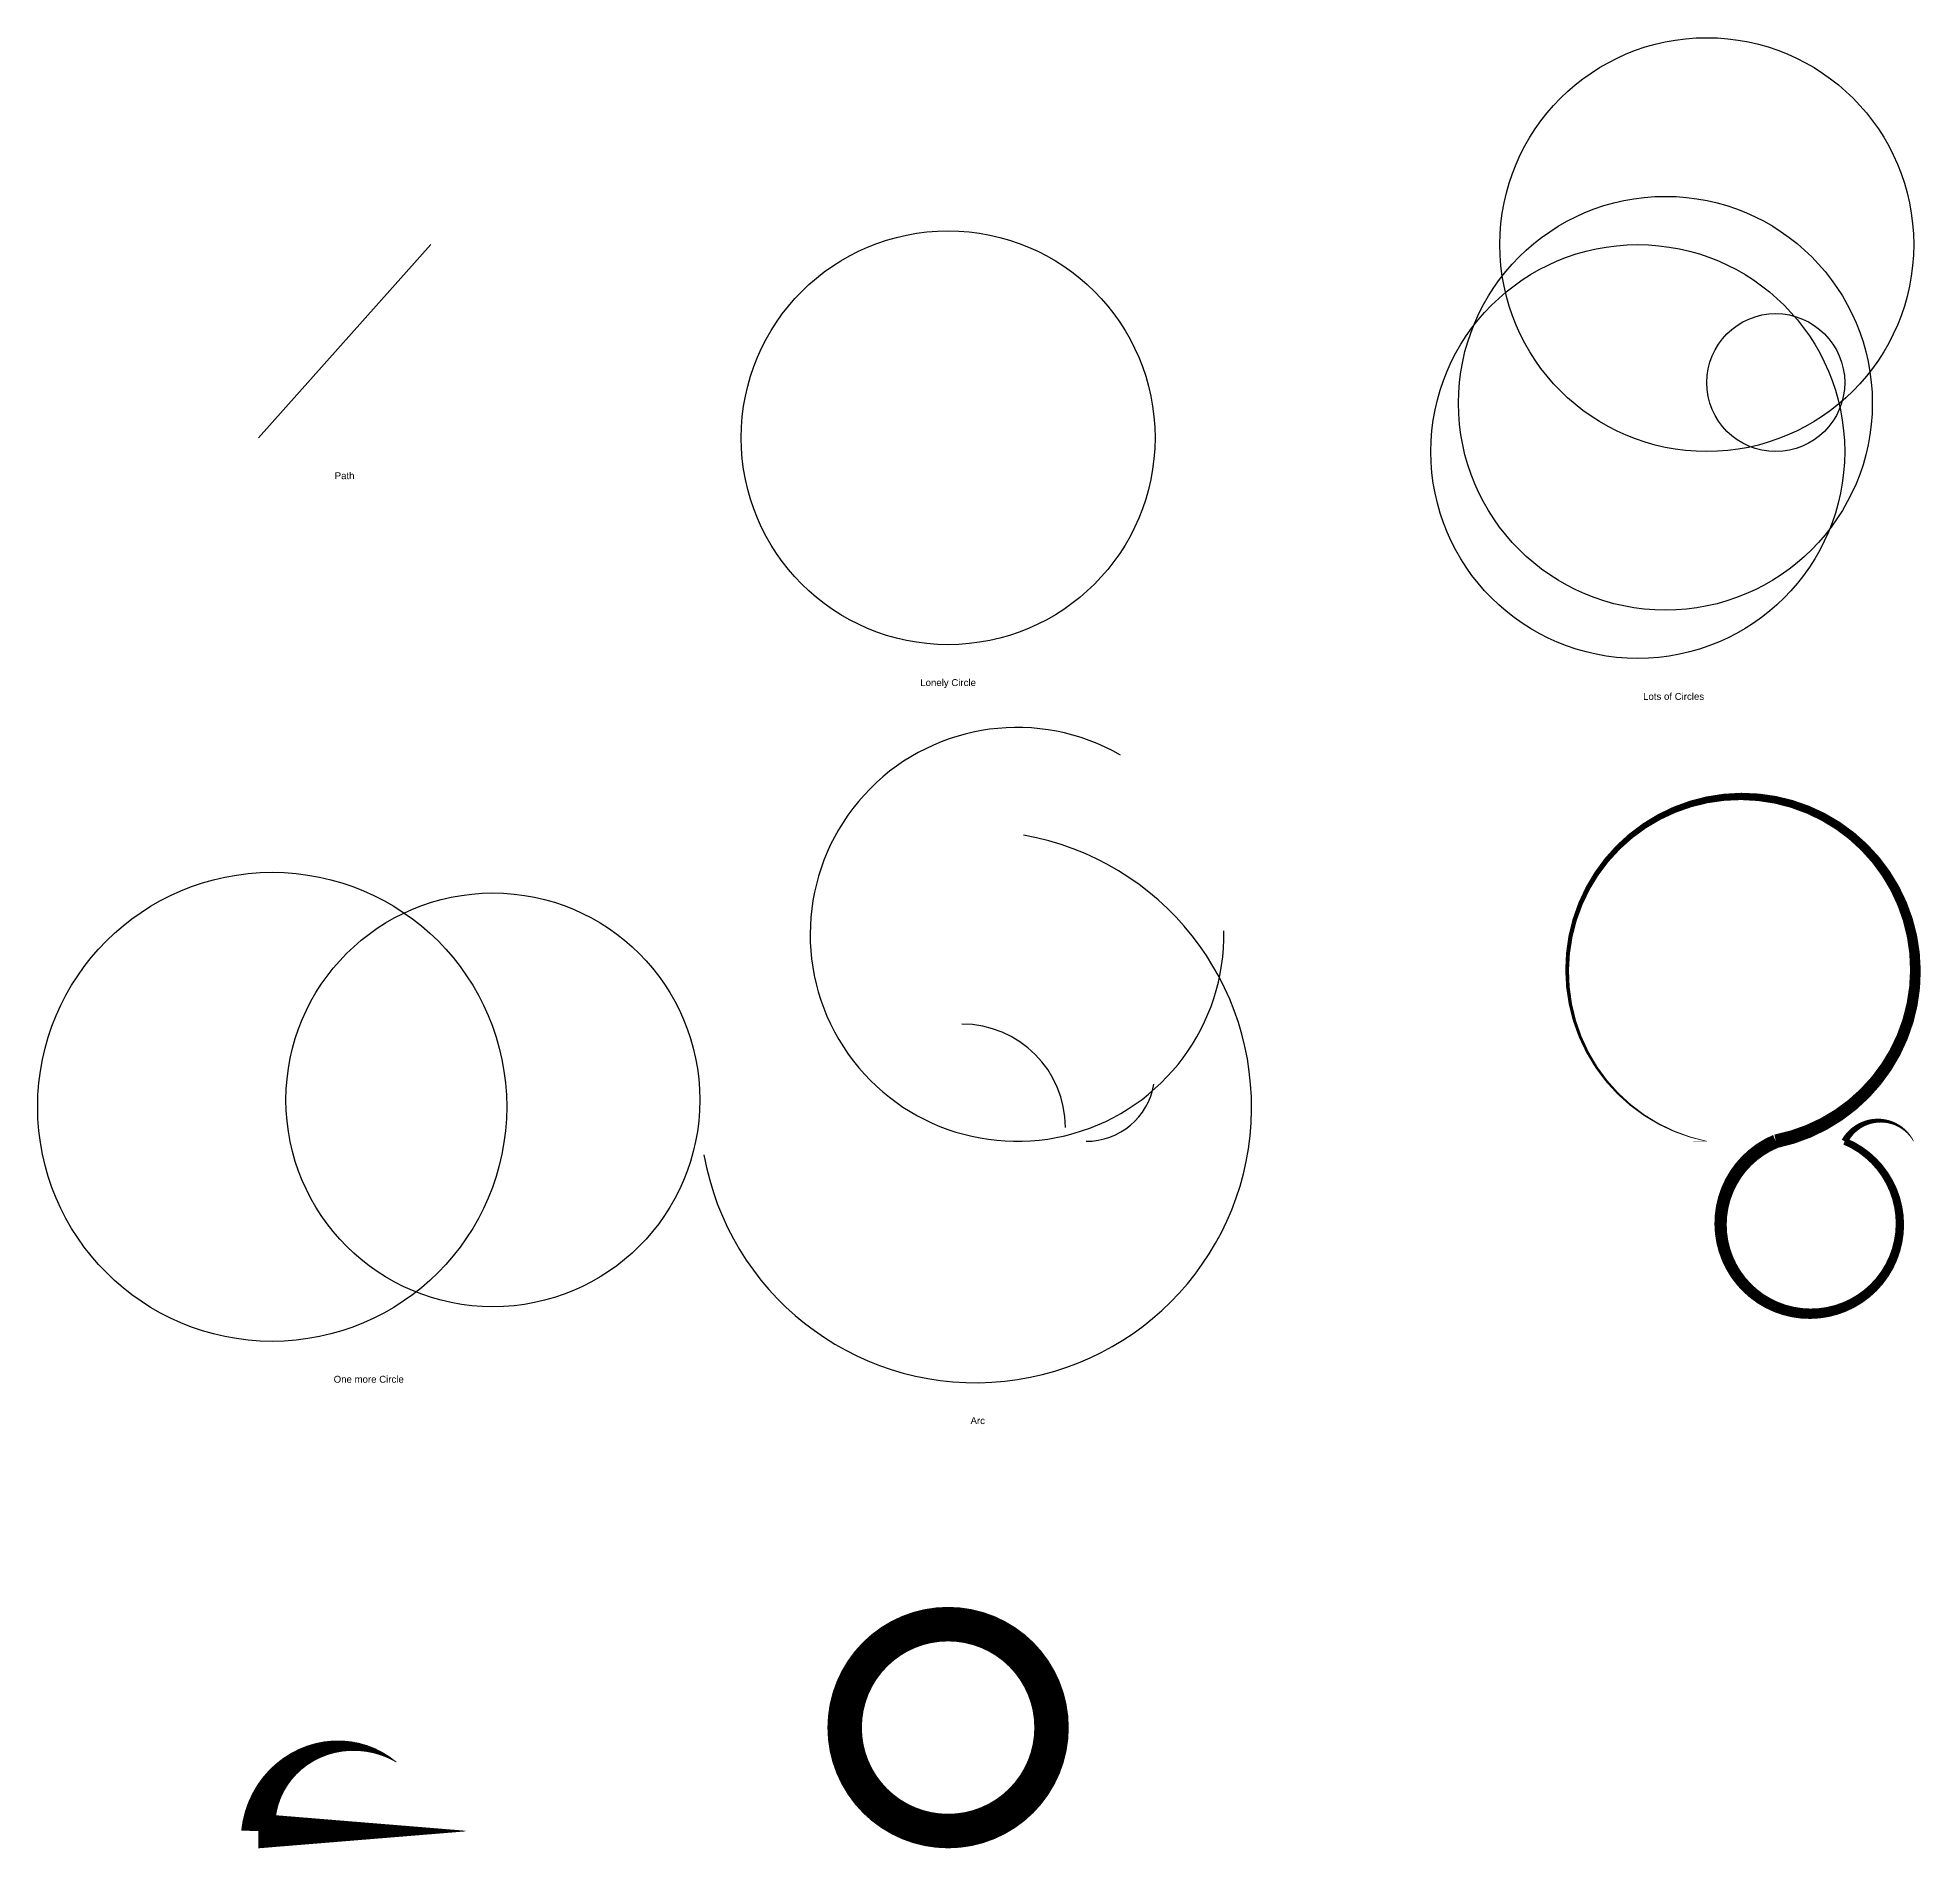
# Model space of a CAD drawing. Header units: millimetres. Extents: x 68 to 341, y -102 to 160.
import ezdxf
from ezdxf.enums import TextEntityAlignment as Align

# ---------------------------------------------------------------- set-up
doc = ezdxf.new("R2010")
doc.units = ezdxf.units.MM
for name, color, linetype in [('1', 1, 'CONTINUOUS'), ('2', 2, 'CONTINUOUS'), ('3', 3, 'CONTINUOUS'), ('4', 4, 'CONTINUOUS'), ('5', 5, 'CONTINUOUS'), ('6', 6, 'CONTINUOUS')]:
    doc.layers.add(name, color=color, linetype=linetype)
doc.styles.get("Standard").update_dxf_attribs({"font": 'arial.ttf'})

msp = doc.modelspace()

# ---------------------------------------------------------------- linework, layer by layer
msp.add_line((100, 102), (125, 130))
msp.add_circle((200, 102), 30)
at = {"layer": '1'}
for centre, radius in [((310, 130), 30), ((304, 107), 30), ((300, 100), 30), ((320, 110), 10)]:
    msp.add_circle(centre, radius, dxfattribs=at)
at = {"layer": '2'}
for centre, radius in [((102, 5), 34), ((134, 6), 30)]:
    msp.add_circle(centre, radius, dxfattribs=at)
at = {"layer": '3'}
for centre, radius, start, end in [((210, 30), 30, 60, 1), ((204, 5), 40, 190, 80), ((202, 2), 15, 0, 90), ((220, 10), 10, 270, 350)]:
    msp.add_arc(centre, radius, start, end, dxfattribs=at)
at = {"layer": '4'}
msp.add_lwpolyline([(300, 0, 0, 0.05, 0), (310, 0, 0.1, 2, -10), (320, 0, 2, 1, 5), (330, 0, 1, 0.1, -0.6), (340, 0, 0, 0, 0)], format="xyseb", dxfattribs=at)
at = {"layer": '5'}
msp.add_lwpolyline([(130, -100, 0.1, 5, 0), (100, -100, 5, 0.1, -0.6), (120, -90, 0, 0, 0)], format="xyseb", dxfattribs=at)
at = {"layer": '6'}
msp.add_lwpolyline([(200, -100, 5, 5, 1), (200, -70, 5, 5, 1), (200, -100, 0, 0, 0)], format="xyseb", dxfattribs=at)

# ---------------------------------------------------------------- texts
for s, p in [('Path', (112.5, 97)), ('Lonely Circle', (200, 67))]:
    msp.add_text(s, height=1).set_placement(p, align=Align.TOP_CENTER)
at = {"layer": '1'}
msp.add_text(' Lots of Circles', height=1, dxfattribs=at).set_placement((305, 65), align=Align.TOP_CENTER)
at = {"layer": '2'}
msp.add_text('One more Circle', height=1, dxfattribs=at).set_placement((116, -34), align=Align.TOP_CENTER)
at = {"layer": '3'}
msp.add_text('Arc', height=1, dxfattribs=at).set_placement((204.3, -40), align=Align.TOP_CENTER)

doc.saveas('drawing.dxf')
